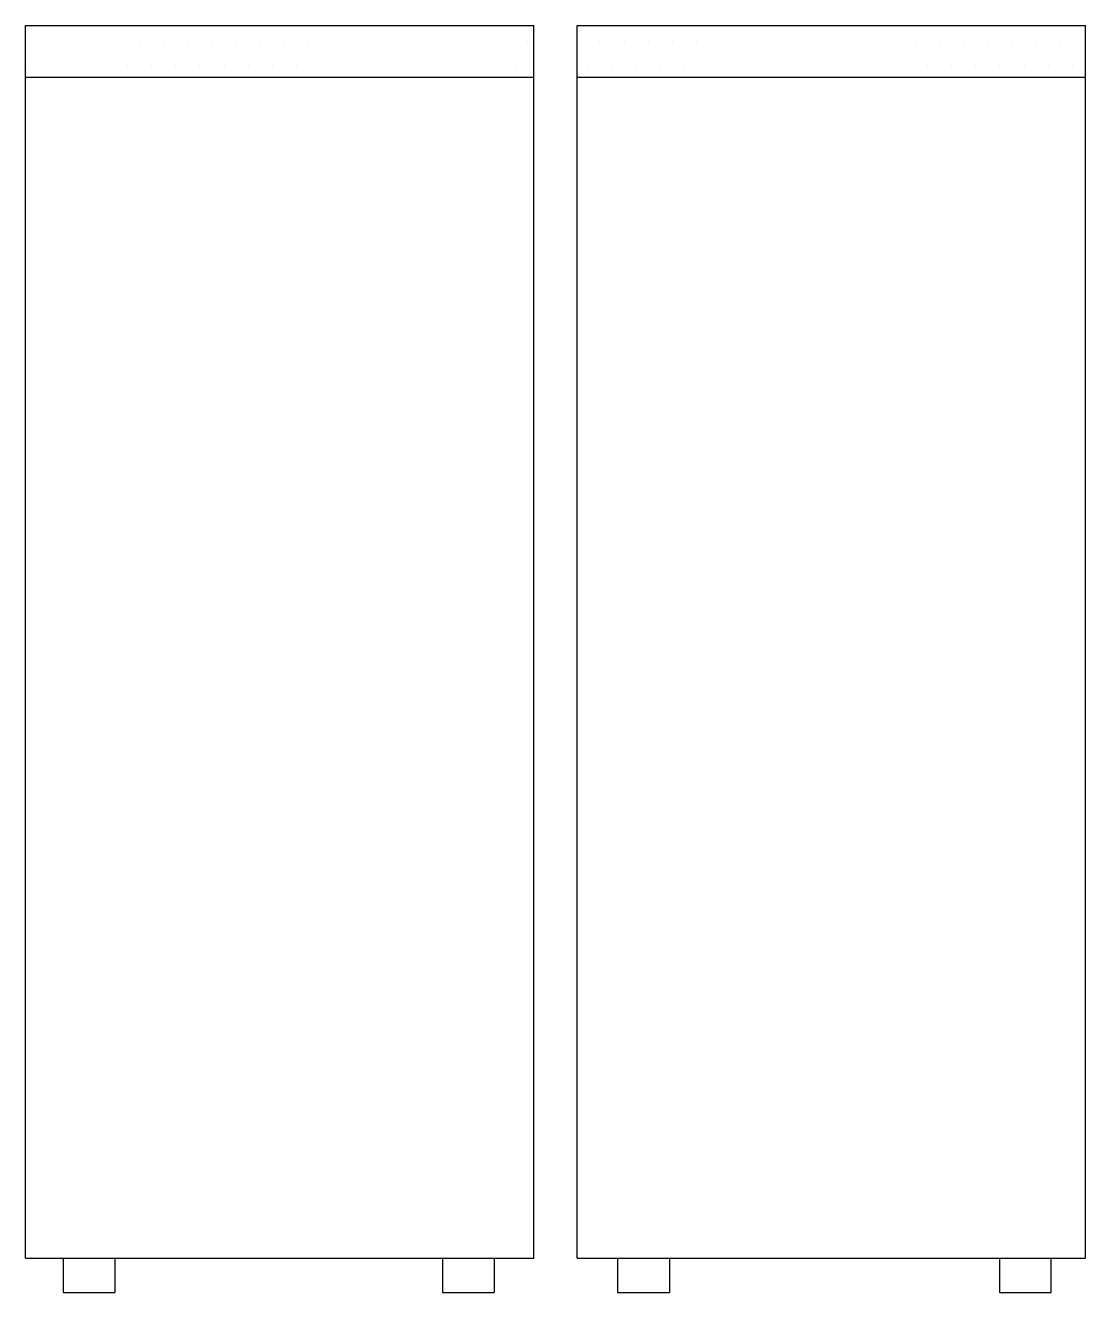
# Model space of a CAD drawing. Header units: metres. Extents: x -1.23 to 0, y -1.47 to 0.
import ezdxf

# ---------------------------------------------------------------- set-up
doc = ezdxf.new("R2010")
doc.units = ezdxf.units.M

# ---------------------------------------------------------------- blocks, each defined once
blk = doc.blocks.new('*X0')
at = {"color": 0}
for p, q in [((81.3234, 85.1906), (81.3234, 85.1906)), ((81.3516, 85.1906), (81.3516, 85.1906)), ((81.3797, 85.1906), (81.3797, 85.1906)), ((81.4078, 85.1906), (81.4078, 85.1906)), ((81.4359, 85.1906), (81.4359, 85.1906)), ((81.4641, 85.1906), (81.4641, 85.1906)), ((81.4922, 85.1906), (81.4922, 85.1906)), ((81.5203, 85.1906), (81.5203, 85.1906)), ((81.5484, 85.1906), (81.5484, 85.1906)), ((81.5766, 85.1906), (81.5766, 85.1906)), ((81.6047, 85.1906), (81.6047, 85.1906)), ((81.6328, 85.1906), (81.6328, 85.1906)), ((81.6609, 85.1906), (81.6609, 85.1906)), ((81.6891, 85.1906), (81.6891, 85.1906)), ((81.7172, 85.1906), (81.7172, 85.1906)), ((81.7453, 85.1906), (81.7453, 85.1906)), ((81.7734, 85.1906), (81.7734, 85.1906)), ((81.8016, 85.1906), (81.8016, 85.1906)), ((81.8297, 85.1906), (81.8297, 85.1906)), ((81.8578, 85.1906), (81.8578, 85.1906)), ((81.8859, 85.1906), (81.8859, 85.1906)), ((81.9703, 85.1906), (81.9703, 85.1906)), ((81.9984, 85.1906), (81.9984, 85.1906)), ((82.0266, 85.1906), (82.0266, 85.1906)), ((82.0547, 85.1906), (82.0547, 85.1906)), ((82.0828, 85.1906), (82.0828, 85.1906)), ((82.1109, 85.1906), (82.1109, 85.1906)), ((82.1391, 85.1906), (82.1391, 85.1906)), ((82.1672, 85.1906), (82.1672, 85.1906)), ((82.1953, 85.1906), (82.1953, 85.1906)), ((82.2234, 85.1906), (82.2234, 85.1906)), ((82.2516, 85.1906), (82.2516, 85.1906)), ((82.2797, 85.1906), (82.2797, 85.1906)), ((82.3078, 85.1906), (82.3078, 85.1906)), ((82.3359, 85.1906), (82.3359, 85.1906)), ((82.3641, 85.1906), (82.3641, 85.1906)), ((82.3922, 85.1906), (82.3922, 85.1906)), ((82.4203, 85.1906), (82.4203, 85.1906)), ((82.4484, 85.1906), (82.4484, 85.1906)), ((82.4766, 85.1906), (82.4766, 85.1906)), ((82.5047, 85.1906), (82.5047, 85.1906)), ((82.5328, 85.1906), (82.5328, 85.1906)), ((81.3094, 85.1625), (81.3094, 85.1625)), ((81.3375, 85.1625), (81.3375, 85.1625)), ((81.3656, 85.1625), (81.3656, 85.1625)), ((81.3938, 85.1625), (81.3938, 85.1625)), ((81.4219, 85.1625), (81.4219, 85.1625)), ((81.45, 85.1625), (81.45, 85.1625)), ((81.4781, 85.1625), (81.4781, 85.1625)), ((81.5063, 85.1625), (81.5063, 85.1625)), ((81.5344, 85.1625), (81.5344, 85.1625)), ((81.5625, 85.1625), (81.5625, 85.1625)), ((81.5906, 85.1625), (81.5906, 85.1625)), ((81.6188, 85.1625), (81.6188, 85.1625)), ((81.6469, 85.1625), (81.6469, 85.1625)), ((81.675, 85.1625), (81.675, 85.1625)), ((81.7031, 85.1625), (81.7031, 85.1625)), ((81.7313, 85.1625), (81.7313, 85.1625)), ((81.7594, 85.1625), (81.7594, 85.1625)), ((81.7875, 85.1625), (81.7875, 85.1625)), ((81.8156, 85.1625), (81.8156, 85.1625)), ((81.8438, 85.1625), (81.8438, 85.1625)), ((81.8719, 85.1625), (81.8719, 85.1625)), ((81.9563, 85.1625), (81.9563, 85.1625)), ((81.9844, 85.1625), (81.9844, 85.1625)), ((82.0125, 85.1625), (82.0125, 85.1625)), ((82.0406, 85.1625), (82.0406, 85.1625)), ((82.0688, 85.1625), (82.0688, 85.1625)), ((82.0969, 85.1625), (82.0969, 85.1625)), ((82.125, 85.1625), (82.125, 85.1625)), ((82.1531, 85.1625), (82.1531, 85.1625)), ((82.1813, 85.1625), (82.1813, 85.1625)), ((82.2094, 85.1625), (82.2094, 85.1625)), ((82.2375, 85.1625), (82.2375, 85.1625)), ((82.2656, 85.1625), (82.2656, 85.1625)), ((82.2938, 85.1625), (82.2938, 85.1625)), ((82.3219, 85.1625), (82.3219, 85.1625)), ((82.35, 85.1625), (82.35, 85.1625)), ((82.3781, 85.1625), (82.3781, 85.1625)), ((82.4063, 85.1625), (82.4063, 85.1625)), ((82.4344, 85.1625), (82.4344, 85.1625)), ((82.4625, 85.1625), (82.4625, 85.1625)), ((82.4906, 85.1625), (82.4906, 85.1625)), ((82.5188, 85.1625), (82.5188, 85.1625))]:
    blk.add_line(p, q, dxfattribs=at)

msp = doc.modelspace()

# ---------------------------------------------------------------- linework, layer by layer
for p, q in [((-1.23, -1.43), (-1.23, 0)), ((-1.23, 0), (-0.64, 0)), ((-0.59, 0), (0, 0)), ((0, -1.43), (0, 0)), ((-0.64, -1.43), (-0.64, 0)), ((-0.59, -1.43), (-0.59, 0)), ((-1.23, -0.06), (-0.64, -0.06)), ((-0.59, -0.06), (0, -0.06)), ((-1.23, -1.43), (-0.64, -1.43)), ((-1.1863, -1.43), (-1.1863, -1.47)), ((-1.1263, -1.43), (-1.1263, -1.47)), ((-0.7462, -1.43), (-0.7462, -1.47)), ((-0.6862, -1.43), (-0.6862, -1.47)), ((-0.59, -1.43), (0, -1.43)), ((-0.5429, -1.43), (-0.5429, -1.47)), ((-0.4829, -1.43), (-0.4829, -1.47)), ((-0.1, -1.43), (-0.1, -1.47)), ((-0.04, -1.47), (-0.04, -1.43)), ((-1.1863, -1.47), (-1.1263, -1.47)), ((-0.7462, -1.47), (-0.6862, -1.47)), ((-0.5429, -1.47), (-0.4829, -1.47)), ((-0.1, -1.47), (-0.04, -1.47))]:
    msp.add_line(p, q)

# ---------------------------------------------------------------- block references
msp.add_blockref('*X0', (-82.5338, -85.2094))

doc.saveas('drawing.dxf')
